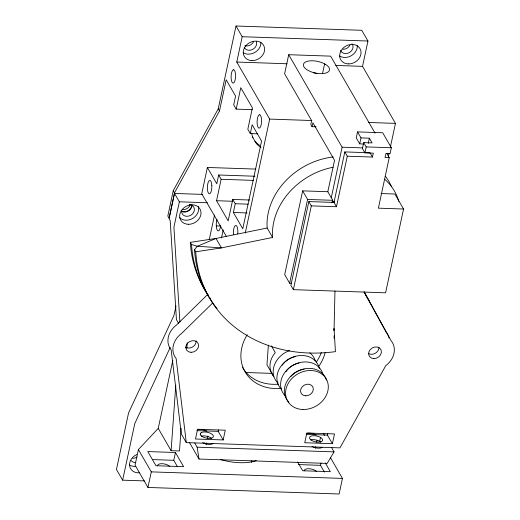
<?xml version="1.0" encoding="UTF-8"?>
<svg xmlns="http://www.w3.org/2000/svg" width="520" height="520" viewBox="0 0 520 520"><rect width="100%" height="100%" fill="white"/><g stroke="black" fill="none" stroke-linecap="round" stroke-linejoin="round"><path stroke-width="0.78" d="M334.965 291.115L334.054 330.272M181.109 428.35L179.491 450.976L171.106 450.691L175.792 385.242M186.836 348.354L187.239 342.7M268.385 345.118L266.955 364.812L273.565 376.259A22.249 18.492 -30 0 1 275.275 352.619L271.388 345.891M333.899 330.265L334.041 328.666L335.439 351.624A146.861 122.038 -30 0 1 195.741 251.797L194.506 249.659L197.288 246.253L216.008 238.453L267.183 228.02L272.63 237.452L221.455 247.891L195.741 251.797M390.397 146.998L395.46 123.39L362.531 66.359L367.959 41.028L361.771 30.303L236.002 26L218.25 108.817L173.244 190.697L167.817 216.028L169.052 218.172L174.486 192.842L219.486 110.962L226.174 79.781L235.58 96.077L233.701 104.845L236.178 109.135L252.297 109.688M202.839 194.415L174.525 193.447L169.097 218.777L170.209 220.708L176.449 319.657L178.678 323.518M174.525 193.447L179.355 201.806L173.921 227.143L179.907 322.069M144.469 480.916L122.642 480.168L134.751 423.657L170.261 347.36M172.828 360.308L158.236 428.389L138.405 449.566L135.064 465.16L147.94 487.454L339.112 494L342.453 478.413L330.382 457.509M175.988 305.968L173.972 315.367L128.564 412.938L116.448 469.45L122.642 480.168M255.827 169.084L207.376 167.472L201.734 193.778L226.46 236.607M245.252 233.083L269.692 119.087L236.763 62.049L242.19 36.719L236.002 26M147.94 487.454L151.281 471.868L138.405 449.566M254.943 176.234L218.66 174.993L216.781 183.761L207.376 167.472M249.704 200.018L232.772 199.44L228.176 220.87L216.541 200.72L221.136 179.283L218.66 174.993M236.178 109.135L240.767 87.698L252.408 107.855L247.812 129.285L250.289 133.575L257.543 133.822M209.255 239.616L214.533 215.007M177.281 466.375L173.778 460.31L175.448 452.517L147.784 451.568L155.954 465.719L183.619 466.668L175.448 452.517M221.494 237.952L223.197 230.016M250.289 133.575L252.167 124.806L261.573 141.102L242.775 228.787L233.369 212.492L235.248 203.723L232.772 199.44M200.207 434.902L200.538 433.342M375.082 133.14L330.629 56.141L288.704 54.704L284.609 73.801L311.642 120.627L310.811 124.52L312.046 126.666L316.075 126.802M206.096 444.561L206.427 443.001M207.435 438.328L207.935 435.988M223.171 439.953L225.264 430.209L197.594 429.26L195.5 439.004L223.171 439.953L218.218 431.373L218.543 429.878M322.582 73.255L324.584 63.902M312.046 126.666L312.884 122.772L334.549 160.29L327.808 191.724L332.761 200.297L332.261 202.638M327.808 191.724L302.653 190.859L284.694 274.651L289.647 283.225L291.258 283.283M289.647 283.225L307.606 199.44L302.653 190.859M251.427 462.404L251.764 460.831M308.841 201.578L311.317 205.868L336.473 206.733L333.996 202.442L308.841 201.578L290.882 285.37L293.358 289.659L385.587 292.819L403.553 209.027L394.882 194.019L381.089 193.544M293.358 289.659L311.317 205.868M277.557 383.767L277.894 382.187M331.272 197.724L342.108 147.199L288.704 54.704M333.996 202.442L344.825 151.912L369.98 152.776L372.457 157.06L347.301 156.202L344.825 151.912M336.473 206.733L347.301 156.202M403.553 209.027L378.397 208.162L389.226 157.638L385.034 157.495L385.873 153.595L390.065 153.738L391.346 147.758L382.681 132.75L357.526 131.892L356.246 137.872L359.71 143.871L363.519 144.001M359.71 143.871L360.99 137.891L357.526 131.892M360.99 137.891L369.375 138.177L372.099 142.896L363.714 142.61L362.434 148.59L364.91 152.88L373.295 153.166L372.457 157.06M364.91 152.88L366.191 146.9L363.714 142.61M368.257 143.416L369.375 138.177M315.328 448.299L315.659 446.745M316.667 442.065L316.999 440.505M319.663 441.35L320.502 437.45M324.402 472.075L320.508 465.335L321.016 462.995M332.404 443.69L334.497 433.947L306.826 432.998L304.733 442.741L332.404 443.69L327.457 435.116L327.776 433.615M388.362 156.488L389.038 153.322M331.663 447.746L334.048 451.874L327.178 463.418L199.004 459.03L189.462 442.507M207.733 294.424L176.534 324.974A20.143 16.738 -30 0 0 171.184 349.921L181.331 434.038L186.284 442.611L339.957 447.876L385.756 365.671A20.143 16.738 -30 0 0 391.099 340.73L364.137 291.74M212.68 302.998L181.48 333.554A20.143 16.738 -30 0 0 176.137 358.495L186.284 442.611M190.294 242.365L216.008 238.453L221.455 247.891L197.288 246.253L191.536 244.511L190.294 242.365L191.061 250.205A146.861 122.038 -30 0 0 208.267 295.211M233.369 212.492L247.097 212.953M242.19 36.719L367.959 41.028M236.763 62.049L287.066 63.772M335.751 65.442L362.531 66.359M269.692 119.087L311.883 120.53M368.68 122.473L395.46 123.39M366.191 146.9L391.346 147.758M342.108 147.199L362.388 147.888M221.136 179.283L253.383 180.388M307.606 199.44L332.761 200.297M332.059 201.675L334.497 201.76M331.949 202.234L334.386 202.319M216.541 200.72L232.772 201.272M179.355 201.806L207.447 202.768M235.248 203.723L248.15 204.165M216.287 225.908L220.864 226.064M245.356 372.482L271.999 373.399M196.879 430.644L218.218 431.373M306.111 434.382L327.457 435.116M194.76 443.06L197.145 447.187L334.048 451.874M152.438 459.582L173.778 460.31M298.376 464.581L320.508 465.335M151.281 471.868L342.453 478.413M252.447 136.935L256.191 143.299A29.373 24.407 -30 0 0 261.047 147.583M386.802 153.439L389.226 157.638M369.09 300.742L364.137 292.162L386.152 332.15A20.143 16.738 -30 0 1 389.038 338.013M218.25 108.817L219.486 110.962M323.317 433.29L324.506 435.357M173.244 190.697L174.486 192.842M325.293 462.93L330.35 471.692L302.686 470.743L297.622 461.988M158.236 428.389L171.106 450.691M197.145 447.187L199.004 459.03M233.467 234.468L233.409 234A6.675 2.23 -88 0 1 234.897 226.031A6.675 2.23 -88 0 1 237.62 228.683L237.809 230.275A6.675 2.23 -88 0 1 237.725 233.733M272.63 237.452L272.571 236.86A66.755 55.471 -30 0 1 333.099 167.245M267.183 228.02L267.124 227.422A66.755 55.471 -30 0 1 333.288 156.942M334.1 335.868L334.12 338.273M157.476 465.875A6.675 2.971 12.1 0 1 162.175 463.697A6.675 2.971 12.1 0 1 169.624 466.291M304.207 470.899A6.675 2.971 12.1 0 1 308.906 468.722A6.675 2.971 12.1 0 1 316.355 471.315M189.248 204.633A6.675 5.545 -30 0 1 194.285 210.691A6.675 5.545 -30 0 1 186.739 216.32A6.675 5.545 -30 0 1 181.708 210.262M191.919 204.886A6.675 5.545 -30 0 1 188.35 210.958A6.675 5.545 -30 0 1 181.292 211.146M198.315 206.486A11.128 9.243 -30 0 1 192.719 218.426A11.128 9.243 -30 0 1 179.511 217.561M135.817 466.382A11.128 9.243 -30 0 1 129.474 464.932M139.529 472.81A11.128 9.243 -30 0 1 129.636 465.901A11.128 9.243 -30 0 1 136.799 454.487M135.265 462.521A6.675 5.545 -30 0 1 131.19 460.655M137.131 457.002A6.675 5.545 -30 0 1 132.788 458.231M220.61 225.836A6.675 2.23 -88 0 1 218.335 230.912A6.675 2.23 -88 0 1 216.294 226.103L216.255 224.38A6.675 2.23 -88 0 1 217.022 219.622M256.308 460.577A35.601 15.841 12.1 0 1 220.727 459.582M259.812 145.438A29.373 24.407 -30 0 1 254.956 141.154M253.5 41.867A6.675 5.545 -30 0 1 244.914 45.734M252.941 137.82A29.373 24.407 -30 0 1 251.68 133.14M351.981 43.752A6.675 5.545 -30 0 1 349.486 52.501A6.675 5.545 -30 0 1 340.581 50.466M256.302 41.691A6.675 5.545 -30 0 1 252.285 49.602A6.675 5.545 -30 0 1 244.153 47.164M260.891 42.257A11.128 9.243 -30 0 1 254.95 52.377A11.128 9.243 -30 0 1 243.178 52.689M357.312 45.559A11.128 9.243 -30 0 1 351.371 55.679A11.128 9.243 -30 0 1 339.599 55.991M191.685 206.193A6.675 5.545 -30 0 1 181.168 210.931M189.904 205.55A6.675 5.545 -30 0 1 182.904 209.677M349.928 45.162A6.675 5.545 -30 0 1 342.921 49.29M204.328 442.923A6.675 2.971 12.1 0 1 205.4 443.723M322.257 447.395A6.675 2.971 12.1 0 1 311.981 446.394M213.025 443.657A6.675 2.971 12.1 0 1 202.748 442.65M197.561 429.76A6.675 2.971 12.1 0 1 206.83 431.229M306.793 433.498A6.675 2.971 12.1 0 1 316.062 434.974M285.916 371.709A17.803 14.794 -30 0 1 299.013 362.999M309.81 352.859A22.249 18.492 -30 0 1 315.257 360.75M277.713 382.856A22.249 18.492 -30 0 1 289.705 350.512M281.431 389.291A22.249 18.492 -30 0 1 289.549 358.683A22.249 18.492 -30 0 1 319.312 368.543M282.197 365.281A17.803 14.794 -30 0 1 295.302 356.571M285.649 396.207A22.249 18.492 -30 0 1 292.539 365.528A22.249 18.492 -30 0 1 322.868 374.29M290.992 376.35A17.803 14.794 -30 0 1 304.219 369.187M288.853 402.155A22.249 18.492 -30 0 1 296.25 371.963A22.249 18.492 -30 0 1 326.397 380.042M378.931 347.146A6.675 5.545 -30 0 1 375.369 353.223A6.675 5.545 -30 0 1 368.303 353.412M325.202 352.495A44.505 36.985 -30 0 1 318.702 366.516M280.807 388.44A44.505 36.985 -30 0 1 247.214 334.718M321.353 352.553A44.505 36.985 -30 0 1 316.225 362.226M278.33 384.15A44.505 36.985 -30 0 1 242.392 367.211M196.15 340.893A6.675 5.545 -30 0 1 192.582 346.964A6.675 5.545 -30 0 1 185.523 347.152M310.505 439.933A6.675 2.971 12.1 0 1 318.396 440.707L319.774 441.402A6.675 2.971 12.1 0 1 320.853 442.201M201.272 436.196A6.675 2.971 12.1 0 1 211.62 438.464M313.638 72.806A13.351 5.941 12.1 0 1 317.038 73.547M217.067 308.659A146.861 122.038 -30 0 1 194.506 249.659M210.386 298.61A146.861 122.038 -30 0 1 209.502 297.356M208.221 295.445A146.861 122.038 -30 0 1 191.536 244.511M385.574 176.52A66.755 55.471 -30 0 1 391.521 186.745M384.781 179.296A66.755 55.471 -30 0 1 398.834 201.461M201.103 432.763L200.486 433.394A6.675 2.971 12.1 0 0 204.51 437.613A6.675 2.971 12.1 0 0 212.622 437.613L213.239 436.982A6.675 2.971 12.1 0 0 209.216 432.77A6.675 2.971 12.1 0 0 201.103 432.763M233.493 69.764L232.915 70.025A6.675 2.23 -88 0 0 231.101 77.441A6.675 2.23 -88 0 0 233.181 83.102L233.766 82.843A6.675 2.23 -88 0 0 235.573 75.426A6.675 2.23 -88 0 0 233.493 69.764M259.493 114.784L258.908 115.05A6.675 2.23 -88 0 0 257.101 122.466A6.675 2.23 -88 0 0 259.175 128.128L259.76 127.868A6.675 2.23 -88 0 0 261.573 120.452A6.675 2.23 -88 0 0 259.493 114.784M325.507 64.37L322.738 62.972A13.351 5.941 12.1 0 0 305.87 61.848A13.351 5.941 12.1 0 0 307.437 70.057L310.206 71.455A13.351 5.941 12.1 0 0 327.074 72.579A13.351 5.941 12.1 0 0 325.507 64.37M320.613 437.509L319.228 436.807A6.675 2.971 12.1 0 0 310.791 436.248A6.675 2.971 12.1 0 0 311.578 440.349L312.962 441.051A6.675 2.971 12.1 0 0 321.399 441.61A6.675 2.971 12.1 0 0 320.613 437.509M211.816 185.256L211.627 183.658A6.675 2.23 -88 0 0 208.904 181.006A6.675 2.23 -88 0 0 207.415 188.975L207.597 190.567A6.675 2.23 -88 0 0 210.327 193.225A6.675 2.23 -88 0 0 211.816 185.256M188.26 224.296A11.128 9.243 -30 0 0 200.467 209.989A11.128 9.243 -30 0 0 182.312 209.372A11.128 9.243 -30 0 0 188.26 224.296M251.849 60.606A11.128 9.243 -30 0 0 264.062 46.3A11.128 9.243 -30 0 0 245.908 45.682A11.128 9.243 -30 0 0 251.849 60.606M348.276 63.908A11.128 9.243 -30 0 0 360.484 49.602A11.128 9.243 -30 0 0 342.329 48.984A11.128 9.243 -30 0 0 348.276 63.908M305.682 395.844A6.675 5.545 -30 0 0 313.007 387.263A6.675 5.545 -30 0 0 302.114 386.893A6.675 5.545 -30 0 0 305.682 395.844M302.757 409.487A22.249 18.492 -30 0 0 327.178 380.881A22.249 18.492 -30 0 0 290.869 379.632A22.249 18.492 -30 0 0 302.757 409.487M373.757 358.585A6.675 5.545 -30 0 0 381.082 350.006A6.675 5.545 -30 0 0 370.195 349.635A6.675 5.545 -30 0 0 373.757 358.585M190.97 352.332A6.675 5.545 -30 0 0 198.296 343.746A6.675 5.545 -30 0 0 187.408 343.375A6.675 5.545 -30 0 0 190.97 352.332"/></g></svg>
